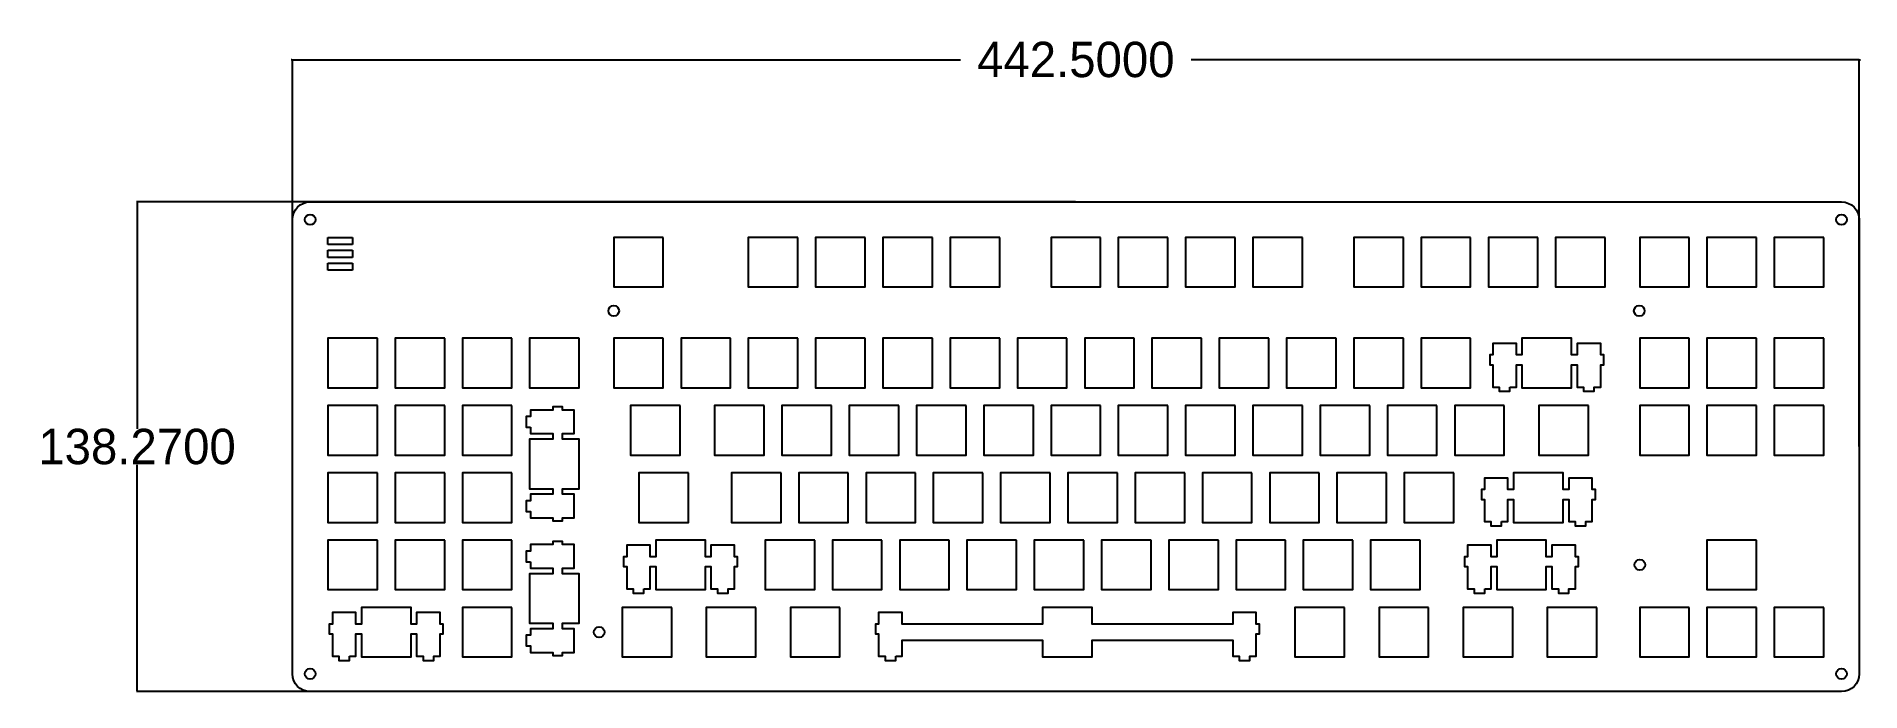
# Model space of a CAD drawing. Header units: millimetres. Extents: x -72 to 443, y 0 to 185.
import ezdxf

# ---------------------------------------------------------------- set-up
doc = ezdxf.new("R2010")
doc.units = ezdxf.units.MM
doc.header["$MEASUREMENT"] = 0
doc.layers.get('0').update_dxf_attribs({"linetype": 'CONTINUOUS'})
doc.layers.get('Defpoints').update_dxf_attribs({"linetype": 'CONTINUOUS'})
doc.layers.add('Layer1', color=7, linetype='CONTINUOUS')
doc.dimstyles.get("Standard").update_dxf_attribs({"dimtxt": 0.18, "dimasz": 0.18, "dimexe": 0.18, "dimexo": 0.0625, "dimgap": 0.09, "dimtad": 0, "dimtih": 1, "dimtoh": 1, "dimdec": 4, "dimzin": 0, "dimdsep": 46, "dimtxsty": 'Standard', "dimcen": 0.09, "dimadec": 0, "dimazin": 0, "dimtfac": 1, "dimtdec": 4, "dimtofl": 0, "dimtmove": 0, "dimatfit": 3, "dimfxl": 1, "dimtolj": 1, "dimtzin": 0, "dimarcsym": 0})

# ---------------------------------------------------------------- blocks, each defined once
blk = doc.blocks.new('*D9')
at = {"color": 0, "linetype": 'ByBlock', "lineweight": -2}
for p, q in [((-0.14, 178.48), (-0.32, 178.48)), ((0.04, 69.23), (0.04, 178.66)), ((0.04, 178.48), (188.7, 178.48)), ((442.54, 178.48), (253.88, 178.48)), ((442.54, 69.23), (442.54, 178.66)), ((442.72, 178.48), (442.9, 178.48))]:
    blk.add_line(p, q, dxfattribs=at)
at = {"color": 0}
for points in [[(-0.14, 178.45), (-0.14, 178.51), (0.04, 178.48)], [(442.72, 178.51), (442.72, 178.45), (442.54, 178.48)]]:
    blk.add_solid(points, dxfattribs=at)
at = {"layer": 'Defpoints', "color": 0}
for p in [(442.54, 178.48), (0.04, 69.17), (442.54, 69.17)]:
    blk.add_point(p, dxfattribs=at)
at = {"color": 0, "linetype": 'ByBlock', "insert": (221.29, 178.48), "char_height": 10, "attachment_point": 5}
blk.add_mtext('\\A1;442.5000', dxfattribs=at)
blk = doc.blocks.new('*D10')
at = {"color": 0, "linetype": 'ByBlock', "lineweight": -2}
for p, q in [((221.23, 138.31), (-44.02, 138.31)), ((-43.84, 138.13), (-43.84, 74.26)), ((-43.84, 0.22), (-43.84, 64.08)), ((221.23, 0.04), (-44.02, 0.04))]:
    blk.add_line(p, q, dxfattribs=at)
at = {"color": 0}
for points in [[(-43.81, 138.13), (-43.87, 138.13), (-43.84, 138.31)], [(-43.87, 0.22), (-43.81, 0.22), (-43.84, 0.04)]]:
    blk.add_solid(points, dxfattribs=at)
at = {"layer": 'Defpoints', "color": 0}
for p in [(221.29, 138.31), (-43.84, 0.04), (221.29, 0.04)]:
    blk.add_point(p, dxfattribs=at)
at = {"color": 0, "linetype": 'ByBlock', "insert": (-43.84, 69.17), "char_height": 10, "attachment_point": 5}
blk.add_mtext('\\A1;138.2700', dxfattribs=at)

msp = doc.modelspace()

# ---------------------------------------------------------------- linework, layer by layer
at = {"linetype": 'ByBlock'}
for p, q in [((10.03973, 128.30558), (17.03973, 128.30558)), ((10.03973, 126.30558), (10.03973, 128.30558)), ((17.03973, 126.30558), (10.03973, 126.30558)), ((10.03973, 124.65121), (17.03973, 124.65121)), ((10.03973, 122.65121), (10.03973, 124.65121)), ((17.03973, 128.30558), (17.03973, 126.30558)), ((17.03973, 124.65121), (17.03973, 122.65121)), ((17.03973, 122.65121), (10.03973, 122.65121)), ((10.03973, 120.99685), (17.03973, 120.99685)), ((10.03973, 118.99685), (10.03973, 120.99685)), ((17.03973, 118.99685), (10.03973, 118.99685)), ((17.03973, 120.99685), (17.03973, 118.99685))]:
    msp.add_line(p, q, dxfattribs=at)
msp.add_lwpolyline([(0.03973, 5.03558), (0.03973, 133.30558, -0.414213562), (5.03973, 138.30558), (437.53973, 138.30558, -0.414213562), (442.53973, 133.30558), (442.53973, 5.03558, -0.414213562), (437.53973, 0.03558), (5.03973, 0.03558, -0.414213562)], format="xyb", close=True, dxfattribs=at)
for centre in [(5.03973, 133.30558), (437.53973, 133.30558), (90.78973, 107.56106), (380.41422, 107.56106), (380.58383, 35.80558), (86.65543, 16.80558), (5.03973, 5.03558), (437.53973, 5.03558)]:
    msp.add_circle(centre, 1.5, dxfattribs=at)
at = {"layer": 'Layer1'}
for points in [[(104.78973, 128.30558), (90.78973, 128.30558), (90.78973, 114.30558), (104.78973, 114.30558), (104.78973, 128.30558)], [(142.78973, 128.30558), (128.78973, 128.30558), (128.78973, 114.30558), (142.78973, 114.30558), (142.78973, 128.30558)], [(161.78973, 128.30558), (147.78973, 128.30558), (147.78973, 114.30558), (161.78973, 114.30558), (161.78973, 128.30558)], [(180.78973, 128.30558), (166.78973, 128.30558), (166.78973, 114.30558), (180.78973, 114.30558), (180.78973, 128.30558)], [(199.78973, 128.30558), (185.78973, 128.30558), (185.78973, 114.30558), (199.78973, 114.30558), (199.78973, 128.30558)], [(228.28973, 128.30558), (214.28973, 128.30558), (214.28973, 114.30558), (228.28973, 114.30558), (228.28973, 128.30558)], [(247.28973, 128.30558), (233.28973, 128.30558), (233.28973, 114.30558), (247.28973, 114.30558), (247.28973, 128.30558)], [(266.28973, 128.30558), (252.28973, 128.30558), (252.28973, 114.30558), (266.28973, 114.30558), (266.28973, 128.30558)], [(285.28973, 128.30558), (271.28973, 128.30558), (271.28973, 114.30558), (285.28973, 114.30558), (285.28973, 128.30558)], [(313.78973, 128.30558), (299.78973, 128.30558), (299.78973, 114.30558), (313.78973, 114.30558), (313.78973, 128.30558)], [(332.78973, 128.30558), (318.78973, 128.30558), (318.78973, 114.30558), (332.78973, 114.30558), (332.78973, 128.30558)], [(351.78973, 128.30558), (337.78973, 128.30558), (337.78973, 114.30558), (351.78973, 114.30558), (351.78973, 128.30558)], [(370.78973, 128.30558), (356.78973, 128.30558), (356.78973, 114.30558), (370.78973, 114.30558), (370.78973, 128.30558)], [(394.53973, 128.30558), (380.53973, 128.30558), (380.53973, 114.30558), (394.53973, 114.30558), (394.53973, 128.30558)], [(413.53973, 128.30558), (399.53973, 128.30558), (399.53973, 114.30558), (413.53973, 114.30558), (413.53973, 128.30558)], [(432.53973, 128.30558), (418.53973, 128.30558), (418.53973, 114.30558), (432.53973, 114.30558), (432.53973, 128.30558)], [(24.03973, 99.80558), (10.03973, 99.80558), (10.03973, 85.80558), (24.03973, 85.80558), (24.03973, 99.80558)], [(43.03973, 99.80558), (29.03973, 99.80558), (29.03973, 85.80558), (43.03973, 85.80558), (43.03973, 99.80558)], [(62.03973, 99.80558), (48.03973, 99.80558), (48.03973, 85.80558), (62.03973, 85.80558), (62.03973, 99.80558)], [(81.03973, 99.80558), (67.03973, 99.80558), (67.03973, 85.80558), (81.03973, 85.80558), (81.03973, 99.80558)], [(104.78973, 99.80558), (90.78973, 99.80558), (90.78973, 85.80558), (104.78973, 85.80558), (104.78973, 99.80558)], [(123.78973, 99.80558), (109.78973, 99.80558), (109.78973, 85.80558), (123.78973, 85.80558), (123.78973, 99.80558)], [(142.78973, 99.80558), (128.78973, 99.80558), (128.78973, 85.80558), (142.78973, 85.80558), (142.78973, 99.80558)], [(161.78973, 99.80558), (147.78973, 99.80558), (147.78973, 85.80558), (161.78973, 85.80558), (161.78973, 99.80558)], [(180.78973, 99.80558), (166.78973, 99.80558), (166.78973, 85.80558), (180.78973, 85.80558), (180.78973, 99.80558)], [(199.78973, 99.80558), (185.78973, 99.80558), (185.78973, 85.80558), (199.78973, 85.80558), (199.78973, 99.80558)], [(218.78973, 99.80558), (204.78973, 99.80558), (204.78973, 85.80558), (218.78973, 85.80558), (218.78973, 99.80558)], [(237.78973, 99.80558), (223.78973, 99.80558), (223.78973, 85.80558), (237.78973, 85.80558), (237.78973, 99.80558)], [(256.78973, 99.80558), (242.78973, 99.80558), (242.78973, 85.80558), (256.78973, 85.80558), (256.78973, 99.80558)], [(275.78973, 99.80558), (261.78973, 99.80558), (261.78973, 85.80558), (275.78973, 85.80558), (275.78973, 99.80558)], [(294.78973, 99.80558), (280.78973, 99.80558), (280.78973, 85.80558), (294.78973, 85.80558), (294.78973, 99.80558)], [(313.78973, 99.80558), (299.78973, 99.80558), (299.78973, 85.80558), (313.78973, 85.80558), (313.78973, 99.80558)], [(332.78973, 99.80558), (318.78973, 99.80558), (318.78973, 85.80558), (332.78973, 85.80558), (332.78973, 99.80558)], [(343.88973, 86.03558), (345.71473, 86.03558), (345.71473, 92.30558), (347.28973, 92.30558), (347.28973, 85.80558), (361.28973, 85.80558), (361.28973, 92.30558), (362.86473, 92.30558), (362.86473, 86.03558), (364.68973, 86.03558), (364.68973, 84.83558), (367.68973, 84.83558), (367.68973, 86.03558), (369.51473, 86.03558), (369.51473, 92.30558), (370.38973, 92.30558), (370.38973, 95.10558), (369.51473, 95.10558), (369.51473, 98.33558), (362.86473, 98.33558), (362.86473, 95.10558), (361.28973, 95.10558), (361.28973, 99.80558), (347.28973, 99.80558), (347.28973, 95.10558), (345.71473, 95.10558), (345.71473, 98.33558), (339.06473, 98.33558), (339.06473, 95.10558), (338.18973, 95.10558), (338.18973, 92.30558), (339.06473, 92.30558), (339.06473, 86.03558), (340.88973, 86.03558), (340.88973, 84.83558), (343.88973, 84.83558), (343.88973, 86.03558)], [(394.53973, 99.80558), (380.53973, 99.80558), (380.53973, 85.80558), (394.53973, 85.80558), (394.53973, 99.80558)], [(413.53973, 99.80558), (399.53973, 99.80558), (399.53973, 85.80558), (413.53973, 85.80558), (413.53973, 99.80558)], [(432.53973, 99.80558), (418.53973, 99.80558), (418.53973, 85.80558), (432.53973, 85.80558), (432.53973, 99.80558)], [(24.03973, 80.80558), (10.03973, 80.80558), (10.03973, 66.80558), (24.03973, 66.80558), (24.03973, 80.80558)], [(43.03973, 80.80558), (29.03973, 80.80558), (29.03973, 66.80558), (43.03973, 66.80558), (43.03973, 80.80558)], [(62.03973, 80.80558), (48.03973, 80.80558), (48.03973, 66.80558), (62.03973, 66.80558), (62.03973, 80.80558)], [(67.26973, 74.70558), (67.26973, 72.88058), (73.53973, 72.88058), (73.53973, 71.30558), (67.03973, 71.30558), (67.03973, 57.30558), (73.53973, 57.30558), (73.53973, 55.73058), (67.26973, 55.73058), (67.26973, 53.90558), (66.06973, 53.90558), (66.06973, 50.90558), (67.26973, 50.90558), (67.26973, 49.08058), (73.53973, 49.08058), (73.53973, 48.20558), (76.33973, 48.20558), (76.33973, 49.08058), (79.56973, 49.08058), (79.56973, 55.73058), (76.33973, 55.73058), (76.33973, 57.30558), (81.03973, 57.30558), (81.03973, 71.30558), (76.33973, 71.30558), (76.33973, 72.88058), (79.56973, 72.88058), (79.56973, 79.53058), (76.33973, 79.53058), (76.33973, 80.40558), (73.53973, 80.40558), (73.53973, 79.53058), (67.26973, 79.53058), (67.26973, 77.70558), (66.06973, 77.70558), (66.06973, 74.70558), (67.26973, 74.70558)], [(109.53973, 80.80558), (95.53973, 80.80558), (95.53973, 66.80558), (109.53973, 66.80558), (109.53973, 80.80558)], [(133.28973, 80.80558), (119.28973, 80.80558), (119.28973, 66.80558), (133.28973, 66.80558), (133.28973, 80.80558)], [(152.28973, 80.80558), (138.28973, 80.80558), (138.28973, 66.80558), (152.28973, 66.80558), (152.28973, 80.80558)], [(171.28973, 80.80558), (157.28973, 80.80558), (157.28973, 66.80558), (171.28973, 66.80558), (171.28973, 80.80558)], [(190.28973, 80.80558), (176.28973, 80.80558), (176.28973, 66.80558), (190.28973, 66.80558), (190.28973, 80.80558)], [(209.28973, 80.80558), (195.28973, 80.80558), (195.28973, 66.80558), (209.28973, 66.80558), (209.28973, 80.80558)], [(228.28973, 80.80558), (214.28973, 80.80558), (214.28973, 66.80558), (228.28973, 66.80558), (228.28973, 80.80558)], [(247.28973, 80.80558), (233.28973, 80.80558), (233.28973, 66.80558), (247.28973, 66.80558), (247.28973, 80.80558)], [(266.28973, 80.80558), (252.28973, 80.80558), (252.28973, 66.80558), (266.28973, 66.80558), (266.28973, 80.80558)], [(285.28973, 80.80558), (271.28973, 80.80558), (271.28973, 66.80558), (285.28973, 66.80558), (285.28973, 80.80558)], [(304.28973, 80.80558), (290.28973, 80.80558), (290.28973, 66.80558), (304.28973, 66.80558), (304.28973, 80.80558)], [(323.28973, 80.80558), (309.28973, 80.80558), (309.28973, 66.80558), (323.28973, 66.80558), (323.28973, 80.80558)], [(342.28973, 80.80558), (328.28973, 80.80558), (328.28973, 66.80558), (342.28973, 66.80558), (342.28973, 80.80558)], [(366.03973, 80.80558), (352.03973, 80.80558), (352.03973, 66.80558), (366.03973, 66.80558), (366.03973, 80.80558)], [(394.53973, 80.80558), (380.53973, 80.80558), (380.53973, 66.80558), (394.53973, 66.80558), (394.53973, 80.80558)], [(413.53973, 80.80558), (399.53973, 80.80558), (399.53973, 66.80558), (413.53973, 66.80558), (413.53973, 80.80558)], [(432.53973, 80.80558), (418.53973, 80.80558), (418.53973, 66.80558), (432.53973, 66.80558), (432.53973, 80.80558)], [(24.03973, 61.80558), (10.03973, 61.80558), (10.03973, 47.80558), (24.03973, 47.80558), (24.03973, 61.80558)], [(43.03973, 61.80558), (29.03973, 61.80558), (29.03973, 47.80558), (43.03973, 47.80558), (43.03973, 61.80558)], [(62.03973, 61.80558), (48.03973, 61.80558), (48.03973, 47.80558), (62.03973, 47.80558), (62.03973, 61.80558)], [(111.91473, 61.80558), (97.91473, 61.80558), (97.91473, 47.80558), (111.91473, 47.80558), (111.91473, 61.80558)], [(138.03973, 61.80558), (124.03973, 61.80558), (124.03973, 47.80558), (138.03973, 47.80558), (138.03973, 61.80558)], [(157.03973, 61.80558), (143.03973, 61.80558), (143.03973, 47.80558), (157.03973, 47.80558), (157.03973, 61.80558)], [(176.03973, 61.80558), (162.03973, 61.80558), (162.03973, 47.80558), (176.03973, 47.80558), (176.03973, 61.80558)], [(195.03973, 61.80558), (181.03973, 61.80558), (181.03973, 47.80558), (195.03973, 47.80558), (195.03973, 61.80558)], [(214.03973, 61.80558), (200.03973, 61.80558), (200.03973, 47.80558), (214.03973, 47.80558), (214.03973, 61.80558)], [(233.03973, 61.80558), (219.03973, 61.80558), (219.03973, 47.80558), (233.03973, 47.80558), (233.03973, 61.80558)], [(252.03973, 61.80558), (238.03973, 61.80558), (238.03973, 47.80558), (252.03973, 47.80558), (252.03973, 61.80558)], [(271.03973, 61.80558), (257.03973, 61.80558), (257.03973, 47.80558), (271.03973, 47.80558), (271.03973, 61.80558)], [(290.03973, 61.80558), (276.03973, 61.80558), (276.03973, 47.80558), (290.03973, 47.80558), (290.03973, 61.80558)], [(309.03973, 61.80558), (295.03973, 61.80558), (295.03973, 47.80558), (309.03973, 47.80558), (309.03973, 61.80558)], [(328.03973, 61.80558), (314.03973, 61.80558), (314.03973, 47.80558), (328.03973, 47.80558), (328.03973, 61.80558)], [(341.51473, 48.03558), (343.33973, 48.03558), (343.33973, 54.30558), (344.91473, 54.30558), (344.91473, 47.80558), (358.91473, 47.80558), (358.91473, 54.30558), (360.48973, 54.30558), (360.48973, 48.03558), (362.31473, 48.03558), (362.31473, 46.83558), (365.31473, 46.83558), (365.31473, 48.03558), (367.13973, 48.03558), (367.13973, 54.30558), (368.01473, 54.30558), (368.01473, 57.10558), (367.13973, 57.10558), (367.13973, 60.33558), (360.48973, 60.33558), (360.48973, 57.10558), (358.91473, 57.10558), (358.91473, 61.80558), (344.91473, 61.80558), (344.91473, 57.10558), (343.33973, 57.10558), (343.33973, 60.33558), (336.68973, 60.33558), (336.68973, 57.10558), (335.81473, 57.10558), (335.81473, 54.30558), (336.68973, 54.30558), (336.68973, 48.03558), (338.51473, 48.03558), (338.51473, 46.83558), (341.51473, 46.83558), (341.51473, 48.03558)], [(24.03973, 42.80558), (10.03973, 42.80558), (10.03973, 28.80558), (24.03973, 28.80558), (24.03973, 42.80558)], [(43.03973, 42.80558), (29.03973, 42.80558), (29.03973, 28.80558), (43.03973, 28.80558), (43.03973, 42.80558)], [(62.03973, 42.80558), (48.03973, 42.80558), (48.03973, 28.80558), (62.03973, 28.80558), (62.03973, 42.80558)], [(67.26973, 36.70558), (67.26973, 34.88058), (73.53973, 34.88058), (73.53973, 33.30558), (67.03973, 33.30558), (67.03973, 19.30558), (73.53973, 19.30558), (73.53973, 17.73058), (67.26973, 17.73058), (67.26973, 15.90558), (66.06973, 15.90558), (66.06973, 12.90558), (67.26973, 12.90558), (67.26973, 11.08058), (73.53973, 11.08058), (73.53973, 10.20558), (76.33973, 10.20558), (76.33973, 11.08058), (79.56973, 11.08058), (79.56973, 17.73058), (76.33973, 17.73058), (76.33973, 19.30558), (81.03973, 19.30558), (81.03973, 33.30558), (76.33973, 33.30558), (76.33973, 34.88058), (79.56973, 34.88058), (79.56973, 41.53058), (76.33973, 41.53058), (76.33973, 42.40558), (73.53973, 42.40558), (73.53973, 41.53058), (67.26973, 41.53058), (67.26973, 39.70558), (66.06973, 39.70558), (66.06973, 36.70558), (67.26973, 36.70558)], [(99.26473, 29.03558), (101.08973, 29.03558), (101.08973, 35.30558), (102.66473, 35.30558), (102.66473, 28.80558), (116.66473, 28.80558), (116.66473, 35.30558), (118.23973, 35.30558), (118.23973, 29.03558), (120.06473, 29.03558), (120.06473, 27.83558), (123.06473, 27.83558), (123.06473, 29.03558), (124.88973, 29.03558), (124.88973, 35.30558), (125.76473, 35.30558), (125.76473, 38.10558), (124.88973, 38.10558), (124.88973, 41.33558), (118.23973, 41.33558), (118.23973, 38.10558), (116.66473, 38.10558), (116.66473, 42.80558), (102.66473, 42.80558), (102.66473, 38.10558), (101.08973, 38.10558), (101.08973, 41.33558), (94.43973, 41.33558), (94.43973, 38.10558), (93.56473, 38.10558), (93.56473, 35.30558), (94.43973, 35.30558), (94.43973, 29.03558), (96.26473, 29.03558), (96.26473, 27.83558), (99.26473, 27.83558), (99.26473, 29.03558)], [(147.53973, 42.80558), (133.53973, 42.80558), (133.53973, 28.80558), (147.53973, 28.80558), (147.53973, 42.80558)], [(166.53973, 42.80558), (152.53973, 42.80558), (152.53973, 28.80558), (166.53973, 28.80558), (166.53973, 42.80558)], [(185.53973, 42.80558), (171.53973, 42.80558), (171.53973, 28.80558), (185.53973, 28.80558), (185.53973, 42.80558)], [(204.53973, 42.80558), (190.53973, 42.80558), (190.53973, 28.80558), (204.53973, 28.80558), (204.53973, 42.80558)], [(223.53973, 42.80558), (209.53973, 42.80558), (209.53973, 28.80558), (223.53973, 28.80558), (223.53973, 42.80558)], [(242.53973, 42.80558), (228.53973, 42.80558), (228.53973, 28.80558), (242.53973, 28.80558), (242.53973, 42.80558)], [(261.53973, 42.80558), (247.53973, 42.80558), (247.53973, 28.80558), (261.53973, 28.80558), (261.53973, 42.80558)], [(280.53973, 42.80558), (266.53973, 42.80558), (266.53973, 28.80558), (280.53973, 28.80558), (280.53973, 42.80558)], [(299.53973, 42.80558), (285.53973, 42.80558), (285.53973, 28.80558), (299.53973, 28.80558), (299.53973, 42.80558)], [(318.53973, 42.80558), (304.53973, 42.80558), (304.53973, 28.80558), (318.53973, 28.80558), (318.53973, 42.80558)], [(336.76473, 29.03558), (338.58973, 29.03558), (338.58973, 35.30558), (340.16473, 35.30558), (340.16473, 28.80558), (354.16473, 28.80558), (354.16473, 35.30558), (355.73973, 35.30558), (355.73973, 29.03558), (357.56473, 29.03558), (357.56473, 27.83558), (360.56473, 27.83558), (360.56473, 29.03558), (362.38973, 29.03558), (362.38973, 35.30558), (363.26473, 35.30558), (363.26473, 38.10558), (362.38973, 38.10558), (362.38973, 41.33558), (355.73973, 41.33558), (355.73973, 38.10558), (354.16473, 38.10558), (354.16473, 42.80558), (340.16473, 42.80558), (340.16473, 38.10558), (338.58973, 38.10558), (338.58973, 41.33558), (331.93973, 41.33558), (331.93973, 38.10558), (331.06473, 38.10558), (331.06473, 35.30558), (331.93973, 35.30558), (331.93973, 29.03558), (333.76473, 29.03558), (333.76473, 27.83558), (336.76473, 27.83558), (336.76473, 29.03558)], [(413.53973, 42.80558), (399.53973, 42.80558), (399.53973, 28.80558), (413.53973, 28.80558), (413.53973, 42.80558)], [(16.13973, 10.03558), (17.96473, 10.03558), (17.96473, 16.30558), (19.53973, 16.30558), (19.53973, 9.80558), (33.53973, 9.80558), (33.53973, 16.30558), (35.11473, 16.30558), (35.11473, 10.03558), (36.93973, 10.03558), (36.93973, 8.83558), (39.93973, 8.83558), (39.93973, 10.03558), (41.76473, 10.03558), (41.76473, 16.30558), (42.63973, 16.30558), (42.63973, 19.10558), (41.76473, 19.10558), (41.76473, 22.33558), (35.11473, 22.33558), (35.11473, 19.10558), (33.53973, 19.10558), (33.53973, 23.80558), (19.53973, 23.80558), (19.53973, 19.10558), (17.96473, 19.10558), (17.96473, 22.33558), (11.31473, 22.33558), (11.31473, 19.10558), (10.43973, 19.10558), (10.43973, 16.30558), (11.31473, 16.30558), (11.31473, 10.03558), (13.13973, 10.03558), (13.13973, 8.83558), (16.13973, 8.83558), (16.13973, 10.03558)], [(62.03973, 23.80558), (48.03973, 23.80558), (48.03973, 9.80558), (62.03973, 9.80558), (62.03973, 23.80558)], [(107.16473, 23.80558), (93.16473, 23.80558), (93.16473, 9.80558), (107.16473, 9.80558), (107.16473, 23.80558)], [(130.91473, 23.80558), (116.91473, 23.80558), (116.91473, 9.80558), (130.91473, 9.80558), (130.91473, 23.80558)], [(154.66473, 23.80558), (140.66473, 23.80558), (140.66473, 9.80558), (154.66473, 9.80558), (154.66473, 23.80558)], [(170.41473, 10.03558), (172.23973, 10.03558), (172.23973, 14.50558), (211.91473, 14.50558), (211.91473, 9.80558), (225.91473, 9.80558), (225.91473, 14.50558), (265.58973, 14.50558), (265.58973, 10.03558), (267.41473, 10.03558), (267.41473, 8.83558), (270.41473, 8.83558), (270.41473, 10.03558), (272.23973, 10.03558), (272.23973, 16.30558), (273.13973, 16.30558), (273.13973, 19.10558), (272.23973, 19.10558), (272.23973, 22.33558), (265.58973, 22.33558), (265.58973, 19.10558), (225.91473, 19.10558), (225.91473, 23.80558), (211.91473, 23.80558), (211.91473, 19.10558), (172.23973, 19.10558), (172.23973, 22.33558), (165.58973, 22.33558), (165.58973, 19.10558), (164.68973, 19.10558), (164.68973, 16.30558), (165.58973, 16.30558), (165.58973, 10.03558), (167.41473, 10.03558), (167.41473, 8.83558), (170.41473, 8.83558), (170.41473, 10.03558)], [(297.16473, 23.80558), (283.16473, 23.80558), (283.16473, 9.80558), (297.16473, 9.80558), (297.16473, 23.80558)], [(320.91473, 23.80558), (306.91473, 23.80558), (306.91473, 9.80558), (320.91473, 9.80558), (320.91473, 23.80558)], [(344.66473, 23.80558), (330.66473, 23.80558), (330.66473, 9.80558), (344.66473, 9.80558), (344.66473, 23.80558)], [(368.41473, 23.80558), (354.41473, 23.80558), (354.41473, 9.80558), (368.41473, 9.80558), (368.41473, 23.80558)], [(394.53973, 23.80558), (380.53973, 23.80558), (380.53973, 9.80558), (394.53973, 9.80558), (394.53973, 23.80558)], [(413.53973, 23.80558), (399.53973, 23.80558), (399.53973, 9.80558), (413.53973, 9.80558), (413.53973, 23.80558)], [(432.53973, 23.80558), (418.53973, 23.80558), (418.53973, 9.80558), (432.53973, 9.80558), (432.53973, 23.80558)]]:
    msp.add_lwpolyline(points, close=True, dxfattribs=at)

# ---------------------------------------------------------------- dimensions: what is measured, and where the dimension line sits
at = {"linetype": 'ByBlock'}
dim = msp.add_linear_dim(base=(442.53973, 178.47889), p1=(0.03973, 69.17058), p2=(442.53973, 69.17058), dimstyle='Standard', override={"dimtxt": 10, "dimlfac": 1, "dimtmove": 2}, dxfattribs=at)
dim.commit()
dim.dimension.update_dxf_attribs({"geometry": '*D9', "text_midpoint": (221.28973, 178.47889)})
dim = msp.add_linear_dim(base=(-43.84395, 0.03558), p1=(221.28973, 138.30558), p2=(221.28973, 0.03558), angle=90, dimstyle='Standard', override={"dimtxt": 10, "dimlfac": 1, "dimtmove": 2}, dxfattribs=at)
dim.commit()
dim.dimension.update_dxf_attribs({"geometry": '*D10', "text_midpoint": (-43.84395, 69.17058)})

doc.saveas('drawing.dxf')
